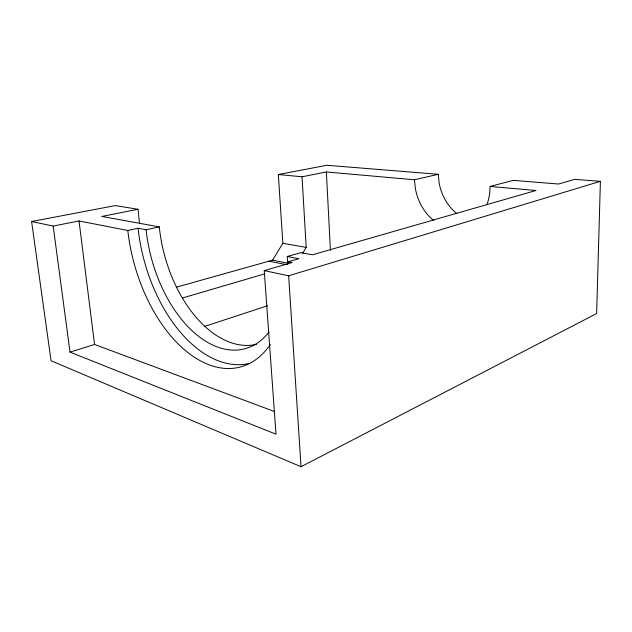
<?xml version="1.0" encoding="UTF-8"?>
<svg xmlns="http://www.w3.org/2000/svg" width="632" height="632" viewBox="0 0 632 632"><rect width="100%" height="100%" fill="white"/><g stroke="black" fill="none" stroke-linecap="round" stroke-linejoin="round"><path stroke-width="0.95" d="M487.059 204.278A46.531 37.359 77.9 0 0 490.061 186.448L513.176 180.357L558.522 184.023L574.693 179.37L600.4 181.321L596.64 313.543L301.014 466.724L51.066 360.761L31.6 221.524L115.3 205.582L138.005 209.279L139.475 222.954M302.728 253.179L306.188 247.396L302.033 176.786L278.333 174.519L282.852 243.296L272.574 260.155L176.217 287.244M204.618 326.412L267.462 305.793M31.6 221.524L53.175 226.082L70.018 352.119L94.555 344.464L274.541 411.535M70.018 352.119L275.994 434.168L264.239 270.63L288.666 275.789L600.4 181.321M182.624 297.941L264.824 273.838M264.239 270.63L292.142 262.549L288.208 261.782A129.821 76.662 75.5 0 1 288.326 263.789M288.208 261.782L298.904 258.701L287.236 256.505A112.883 67.561 75.5 0 1 287.56 264.247M287.236 256.505L300.864 252.666L312.469 254.791L536.015 190.493L490.061 186.448M302.033 176.786L326.373 171.959L414.466 179.772L438.276 174.298L439.098 182.751A45.085 37.098 78.4 0 0 456.794 213.529M53.175 226.082L79.032 220.963L127.798 230.483L138.084 228.263L146.087 229.772L159.288 226.88A111.343 67.932 75.6 0 0 256.489 344.361M138.005 209.279L101.831 216.444L159.288 226.88M278.333 174.519L326.855 165.276L438.276 174.298M282.852 243.296L306.188 247.396M272.574 260.155L287.102 263.023M268.979 261.166L286.407 264.642M79.032 220.963L94.555 344.464M414.466 179.772L415.358 188.478A46.531 37.359 77.9 0 0 433.844 220.615M288.666 275.789L301.014 466.724M326.373 171.959L330.418 250.288M270.338 344.519A129.821 76.662 75.5 0 1 187.167 351.977A129.821 76.662 75.5 0 1 127.798 230.483M249.277 363.432A128.446 77.009 75.6 0 1 138.084 228.263M269.011 332.163A112.883 67.561 75.5 0 1 196.197 334.383A112.883 67.561 75.5 0 1 146.087 229.772"/></g></svg>
